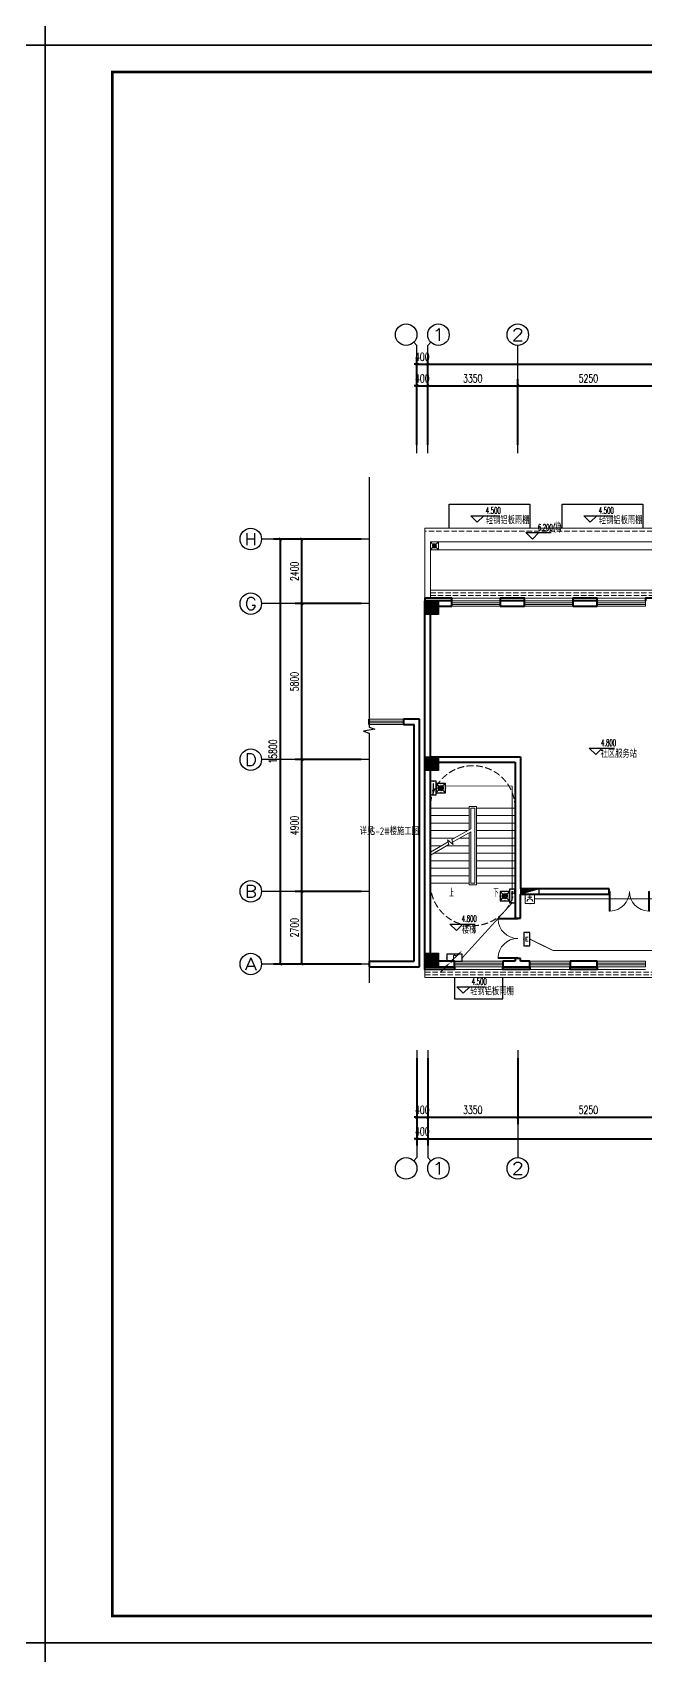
# Model space of a CAD drawing. Extents: x 491024 to 1725648, y 860327 to 1705161.
# Drawn here: x 744838 to 767631, y 1052444 to 1112794 of the extents above; entities that cross this region are included whole.
import ezdxf
from ezdxf.enums import TextEntityAlignment as Align

# ---------------------------------------------------------------- set-up
doc = ezdxf.new("R2010")
doc.units = 0
doc.header["$LTSCALE"] = 1000
doc.header["$MEASUREMENT"] = 0
doc.linetypes.add('__DASH', pattern=[0.35, 0.25, -0.1])
doc.linetypes.add('DASH', pattern=[0.35, 0.25, -0.1])
doc.layers.get('Defpoints').update_dxf_attribs({"color": 8})
for name, color, linetype in [('A-DI-S(箭头)', 8, 'Continuous'), ('AXIS', 8, 'Continuous'), ('AXIS_TEXT', 8, 'Continuous'), ('C-AXIS(轴号)', 8, 'Continuous'), ('C-AXIS-T(字)', 8, 'Continuous'), ('DIM_ELEV', 8, 'Continuous'), ('DIM_SYMB', 8, 'Continuous'), ('EQUIP-照明', 3, 'Continuous'), ('EQUIP_消火栓', 7, 'Continuous'), ('LWIRE', 4, 'Continuous'), ('PUB_TEXT', 8, 'Continuous'), ('S-COLU-HATCH', 8, 'Continuous'), ('S-COLU-LINE1', 8, 'Continuous'), ('WIRE-应急', 1, 'DASH'), ('图框', 140, 'Continuous'), ('立面', 8, 'Continuous')]:
    doc.layers.add(name, color=color, linetype=linetype)
for name, color, linetype, lineweight in [('EQUIP-消防', 3, 'Continuous', 18), ('LVTRY', 8, 'Continuous', 13), ('STAIR', 8, 'Continuous', 18), ('WALL', 8, 'Continuous', 40), ('WINDOW', 8, 'Continuous', 15), ('ZC', 6, 'Continuous', 40), ('平面-分水线', 8, 'Continuous', 15), ('平面-排水沟', 8, 'Continuous', 15), ('平面-看线', 8, 'Continuous', 15)]:
    doc.layers.add(name, color=color, linetype=linetype, lineweight=lineweight)
doc.styles.add('_TCH_AXIS', font='COMPLEX', dxfattribs={"bigfont": 'GBCBIG'})
doc.styles.add('_TCH_DIM', font='SIMPLEX.shx', dxfattribs={"width": 0.7, "bigfont": 'GBCBIG.shx'})
doc.styles.add('_TCH_DIM_T3', font='SIMPLEX', dxfattribs={"width": 0.705882, "bigfont": 'GBCBIG'})
doc.styles.add('_TEL_DIM', font='SIMPLEX', dxfattribs={"width": 0.8, "height": 3.5, "bigfont": 'HZTXT'})
doc.styles.add('COMPLEX', font='COMPLEX')
doc.styles.get("Standard").update_dxf_attribs({"font": 'gbenor.shx', "bigfont": 'gbcbig.shx'})
doc.dimstyles.new('_TCH_ARCH&&100', dxfattribs={"dimtxt": 297.5, "dimasz": 100, "dimexe": 250, "dimexo": 300, "dimgap": 126.25, "dimtad": 1, "dimdec": 0, "dimzin": 0, "dimdsep": 46, "dimtxsty": '_TCH_DIM_T3', "dimblk": 'ARCHTICK', "dimcen": 0.09, "dimclrt": 7, "dimazin": 2, "dimtfac": 1, "dimtdec": 0, "dimtix": 1, "dimtmove": 2, "dimatfit": 3, "dimfxl": 1, "dimtolj": 1, "dimtzin": 0, "dimarcsym": 0})

# ---------------------------------------------------------------- blocks, each defined once
blk = doc.blocks.new('$lvtry$00000171')
for p, q in [((-74, 11), (-11, 74)), ((-70, -27), (27, 70)), ((-53, -53), (53, 53)), ((-27, -70), (70, 27)), ((11, -74), (74, -11))]:
    blk.add_line(p, q)
blk.add_circle((0, 0), 75)
blk.add_point((0, 0))
blk = doc.blocks.new('R5T6Y7TRF')
at = {"layer": '平面-分水线', "elevation": -134}
blk.add_lwpolyline([(392485, -26438), (392785, -26438), (392785, -26738), (392485, -26738)], close=True, dxfattribs=at)
for points in [[(392485, -26438), (392582, -26534)], [(392688, -26534), (392785, -26438)], [(392485, -26738), (392593, -26629)], [(392676, -26629), (392785, -26738)]]:
    blk.add_lwpolyline(points, dxfattribs=at)
at = {"layer": 'LVTRY'}
blk.add_blockref('$lvtry$00000171', (392635, -26588, -134), dxfattribs=at)
blk = doc.blocks.new('rewerwer')
at = {"layer": 'S-COLU-HATCH'}
h = blk.add_hatch(color=256, dxfattribs=at)
h.dxf.hatch_style = 1
h.paths.add_polyline_path([(1293088, 1151056), (1293588, 1151056), (1293588, 1150556), (1293088, 1150556)])
h = blk.add_hatch(color=256, dxfattribs=at)
h.dxf.hatch_style = 1
h.paths.add_polyline_path([(1293088, 1145256), (1293588, 1145256), (1293588, 1144756), (1293088, 1144756)])
h = blk.add_hatch(color=256, dxfattribs=at)
h.dxf.hatch_style = 1
h.paths.add_polyline_path([(1293088, 1137956), (1293588, 1137956), (1293588, 1137456), (1293088, 1137456)])
at = {"layer": 'S-COLU-LINE1'}
for points in [[(1293088, 1151056), (1293588, 1151056), (1293588, 1150556), (1293088, 1150556)], [(1293088, 1145256), (1293588, 1145256), (1293588, 1144756), (1293088, 1144756)], [(1293088, 1137956), (1293588, 1137956), (1293588, 1137456), (1293088, 1137456)]]:
    blk.add_lwpolyline(points, close=True, dxfattribs=at)
blk = doc.blocks.new('_ArchTick')
at = {"color": 0, "linetype": 'ByBlock', "const_width": 0.4}
blk.add_lwpolyline([(-0.5, -0.5), (0.5, 0.5)], dxfattribs=at)
blk = doc.blocks.new('*D275')
at = {"layer": 'AXIS', "color": 0, "lineweight": -2, "transparency": 16777216}
for p, q in [((1290711, 1076148), (1287461, 1076148)), ((1287711, 1060348), (1287711, 1076148)), ((1290711, 1060348), (1287461, 1060348))]:
    blk.add_line(p, q, dxfattribs=at)
at = {"layer": 'Defpoints', "color": 0, "transparency": 16777216}
for p in [(1287711, 1076148), (1291011, 1076148), (1291011, 1060348)]:
    blk.add_point(p, dxfattribs=at)
at = {"layer": 'AXIS', "color": 0, "lineweight": -2, "transparency": 16777216, "xscale": 100, "yscale": 100, "zscale": 100}
for p, rotation in [((1287711, 1076148), 90), ((1287711, 1060348), 270)]:
    blk.add_blockref('_ArchTick', p, dxfattribs=dict(at, rotation=rotation))
at = {"layer": 'AXIS', "color": 7, "transparency": 16777216, "insert": (1287436, 1068248), "char_height": 297.5, "attachment_point": 5, "rotation": 90, "style": '_TCH_DIM_T3'}
blk.add_mtext('\\A1;15800', dxfattribs=at)
blk = doc.blocks.new('*D276')
at = {"layer": 'AXIS', "color": 0, "lineweight": -2, "transparency": 16777216}
for p, q in [((1290711, 1076148), (1288261, 1076148)), ((1288511, 1073748), (1288511, 1076148)), ((1290711, 1073748), (1288261, 1073748))]:
    blk.add_line(p, q, dxfattribs=at)
at = {"layer": 'Defpoints', "color": 0, "transparency": 16777216}
for p in [(1288511, 1076148), (1291011, 1076148), (1291011, 1073748)]:
    blk.add_point(p, dxfattribs=at)
at = {"layer": 'AXIS', "color": 0, "lineweight": -2, "transparency": 16777216, "xscale": 100, "yscale": 100, "zscale": 100}
for p, rotation in [((1288511, 1076148), 90), ((1288511, 1073748), 270)]:
    blk.add_blockref('_ArchTick', p, dxfattribs=dict(at, rotation=rotation))
at = {"layer": 'AXIS', "color": 7, "transparency": 16777216, "insert": (1288236, 1074948), "char_height": 297.5, "attachment_point": 5, "rotation": 90, "style": '_TCH_DIM_T3'}
blk.add_mtext('\\A1;2400', dxfattribs=at)
blk = doc.blocks.new('*D277')
at = {"layer": 'AXIS', "color": 0, "lineweight": -2, "transparency": 16777216}
for p, q in [((1290711, 1073748), (1288261, 1073748)), ((1288511, 1067948), (1288511, 1073748)), ((1290711, 1067948), (1288261, 1067948))]:
    blk.add_line(p, q, dxfattribs=at)
at = {"layer": 'Defpoints', "color": 0, "transparency": 16777216}
for p in [(1288511, 1073748), (1291011, 1073748), (1291011, 1067948)]:
    blk.add_point(p, dxfattribs=at)
at = {"layer": 'AXIS', "color": 0, "lineweight": -2, "transparency": 16777216, "xscale": 100, "yscale": 100, "zscale": 100}
for p, rotation in [((1288511, 1073748), 90), ((1288511, 1067948), 270)]:
    blk.add_blockref('_ArchTick', p, dxfattribs=dict(at, rotation=rotation))
at = {"layer": 'AXIS', "color": 7, "transparency": 16777216, "insert": (1288236, 1070848), "char_height": 297.5, "attachment_point": 5, "rotation": 90, "style": '_TCH_DIM_T3'}
blk.add_mtext('\\A1;5800', dxfattribs=at)
blk = doc.blocks.new('*D278')
at = {"layer": 'AXIS', "color": 0, "lineweight": -2, "transparency": 16777216}
for p, q in [((1290711, 1067948), (1288261, 1067948)), ((1288511, 1063048), (1288511, 1067948)), ((1290711, 1063048), (1288261, 1063048))]:
    blk.add_line(p, q, dxfattribs=at)
at = {"layer": 'Defpoints', "color": 0, "transparency": 16777216}
for p in [(1288511, 1067948), (1291011, 1067948), (1291011, 1063048)]:
    blk.add_point(p, dxfattribs=at)
at = {"layer": 'AXIS', "color": 0, "lineweight": -2, "transparency": 16777216, "xscale": 100, "yscale": 100, "zscale": 100}
for p, rotation in [((1288511, 1067948), 90), ((1288511, 1063048), 270)]:
    blk.add_blockref('_ArchTick', p, dxfattribs=dict(at, rotation=rotation))
at = {"layer": 'AXIS', "color": 7, "transparency": 16777216, "insert": (1288236, 1065498), "char_height": 297.5, "attachment_point": 5, "rotation": 90, "style": '_TCH_DIM_T3'}
blk.add_mtext('\\A1;4900', dxfattribs=at)
blk = doc.blocks.new('*D279')
at = {"layer": 'AXIS', "color": 0, "lineweight": -2, "transparency": 16777216}
for p, q in [((1290711, 1063048), (1288261, 1063048)), ((1288511, 1060348), (1288511, 1063048)), ((1290711, 1060348), (1288261, 1060348))]:
    blk.add_line(p, q, dxfattribs=at)
at = {"layer": 'Defpoints', "color": 0, "transparency": 16777216}
for p in [(1288511, 1063048), (1291011, 1063048), (1291011, 1060348)]:
    blk.add_point(p, dxfattribs=at)
at = {"layer": 'AXIS', "color": 0, "lineweight": -2, "transparency": 16777216, "xscale": 100, "yscale": 100, "zscale": 100}
for p, rotation in [((1288511, 1063048), 90), ((1288511, 1060348), 270)]:
    blk.add_blockref('_ArchTick', p, dxfattribs=dict(at, rotation=rotation))
at = {"layer": 'AXIS', "color": 7, "transparency": 16777216, "insert": (1288236, 1061698), "char_height": 297.5, "attachment_point": 5, "rotation": 90, "style": '_TCH_DIM_T3'}
blk.add_mtext('\\A1;2700', dxfattribs=at)
blk = doc.blocks.new('*D280')
at = {"layer": 'AXIS', "color": 0, "lineweight": -2, "transparency": 16777216}
for p, q in [((1293188, 1056848), (1293188, 1053598)), ((1365088, 1056848), (1365088, 1053598)), ((1293188, 1053848), (1365088, 1053848))]:
    blk.add_line(p, q, dxfattribs=at)
at = {"layer": 'Defpoints', "color": 0, "transparency": 16777216}
for p in [(1293188, 1057148), (1365088, 1057148), (1365088, 1053848)]:
    blk.add_point(p, dxfattribs=at)
at = {"layer": 'AXIS', "color": 0, "lineweight": -2, "transparency": 16777216, "xscale": 100, "yscale": 100, "zscale": 100, "rotation": 180}
blk.add_blockref('_ArchTick', (1293188, 1053848), dxfattribs=at)
at = {"layer": 'AXIS', "color": 0, "lineweight": -2, "transparency": 16777216, "xscale": 100, "yscale": 100, "zscale": 100}
blk.add_blockref('_ArchTick', (1365088, 1053848), dxfattribs=at)
at = {"layer": 'AXIS', "color": 7, "transparency": 16777216, "insert": (1329138, 1054123), "char_height": 297.5, "attachment_point": 5, "style": '_TCH_DIM_T3'}
blk.add_mtext('\\A1;71900', dxfattribs=at)
blk = doc.blocks.new('*D281')
at = {"layer": 'AXIS', "color": 0, "lineweight": -2, "transparency": 16777216}
for p, q in [((1292788, 1056848), (1292788, 1053598)), ((1293188, 1056848), (1293188, 1053598)), ((1292788, 1053848), (1292688, 1053848)), ((1292788, 1053848), (1293188, 1053848)), ((1293188, 1053848), (1293288, 1053848))]:
    blk.add_line(p, q, dxfattribs=at)
at = {"layer": 'Defpoints', "color": 0, "transparency": 16777216}
for p in [(1292788, 1057148), (1293188, 1057148), (1293188, 1053848)]:
    blk.add_point(p, dxfattribs=at)
at = {"layer": 'AXIS', "color": 0, "lineweight": -2, "transparency": 16777216, "xscale": 100, "yscale": 100, "zscale": 100}
blk.add_blockref('_ArchTick', (1292788, 1053848), dxfattribs=at)
at = {"layer": 'AXIS', "color": 0, "lineweight": -2, "transparency": 16777216, "xscale": 100, "yscale": 100, "zscale": 100, "rotation": 180}
blk.add_blockref('_ArchTick', (1293188, 1053848), dxfattribs=at)
at = {"layer": 'AXIS', "color": 7, "transparency": 16777216, "insert": (1292988, 1054123), "char_height": 297.5, "attachment_point": 5, "style": '_TCH_DIM_T3'}
blk.add_mtext('\\A1;400', dxfattribs=at)
blk = doc.blocks.new('*D282')
at = {"layer": 'AXIS', "color": 0, "lineweight": -2, "transparency": 16777216}
for p, q in [((1292788, 1056848), (1292788, 1054398)), ((1293188, 1056848), (1293188, 1054398)), ((1292788, 1054648), (1292688, 1054648)), ((1292788, 1054648), (1293188, 1054648)), ((1293188, 1054648), (1293288, 1054648))]:
    blk.add_line(p, q, dxfattribs=at)
at = {"layer": 'Defpoints', "color": 0, "transparency": 16777216}
for p in [(1292788, 1057148), (1293188, 1057148), (1293188, 1054648)]:
    blk.add_point(p, dxfattribs=at)
at = {"layer": 'AXIS', "color": 0, "lineweight": -2, "transparency": 16777216, "xscale": 100, "yscale": 100, "zscale": 100}
blk.add_blockref('_ArchTick', (1292788, 1054648), dxfattribs=at)
at = {"layer": 'AXIS', "color": 0, "lineweight": -2, "transparency": 16777216, "xscale": 100, "yscale": 100, "zscale": 100, "rotation": 180}
blk.add_blockref('_ArchTick', (1293188, 1054648), dxfattribs=at)
at = {"layer": 'AXIS', "color": 7, "transparency": 16777216, "insert": (1292988, 1054923), "char_height": 297.5, "attachment_point": 5, "style": '_TCH_DIM_T3'}
blk.add_mtext('\\A1;400', dxfattribs=at)
blk = doc.blocks.new('*D283')
at = {"layer": 'AXIS', "color": 0, "lineweight": -2, "transparency": 16777216}
for p, q in [((1293188, 1056848), (1293188, 1054398)), ((1296538, 1056848), (1296538, 1054398)), ((1293188, 1054648), (1296538, 1054648))]:
    blk.add_line(p, q, dxfattribs=at)
at = {"layer": 'Defpoints', "color": 0, "transparency": 16777216}
for p in [(1293188, 1057148), (1296538, 1057148), (1296538, 1054648)]:
    blk.add_point(p, dxfattribs=at)
at = {"layer": 'AXIS', "color": 0, "lineweight": -2, "transparency": 16777216, "xscale": 100, "yscale": 100, "zscale": 100, "rotation": 180}
blk.add_blockref('_ArchTick', (1293188, 1054648), dxfattribs=at)
at = {"layer": 'AXIS', "color": 0, "lineweight": -2, "transparency": 16777216, "xscale": 100, "yscale": 100, "zscale": 100}
blk.add_blockref('_ArchTick', (1296538, 1054648), dxfattribs=at)
at = {"layer": 'AXIS', "color": 7, "transparency": 16777216, "insert": (1294863, 1054923), "char_height": 297.5, "attachment_point": 5, "style": '_TCH_DIM_T3'}
blk.add_mtext('\\A1;3350', dxfattribs=at)
blk = doc.blocks.new('*D284')
at = {"layer": 'AXIS', "color": 0, "lineweight": -2, "transparency": 16777216}
for p, q in [((1296538, 1056848), (1296538, 1054398)), ((1301788, 1056848), (1301788, 1054398)), ((1296538, 1054648), (1301788, 1054648))]:
    blk.add_line(p, q, dxfattribs=at)
at = {"layer": 'Defpoints', "color": 0, "transparency": 16777216}
for p in [(1296538, 1057148), (1301788, 1057148), (1301788, 1054648)]:
    blk.add_point(p, dxfattribs=at)
at = {"layer": 'AXIS', "color": 0, "lineweight": -2, "transparency": 16777216, "xscale": 100, "yscale": 100, "zscale": 100, "rotation": 180}
blk.add_blockref('_ArchTick', (1296538, 1054648), dxfattribs=at)
at = {"layer": 'AXIS', "color": 0, "lineweight": -2, "transparency": 16777216, "xscale": 100, "yscale": 100, "zscale": 100}
blk.add_blockref('_ArchTick', (1301788, 1054648), dxfattribs=at)
at = {"layer": 'AXIS', "color": 7, "transparency": 16777216, "insert": (1299163, 1054923), "char_height": 297.5, "attachment_point": 5, "style": '_TCH_DIM_T3'}
blk.add_mtext('\\A1;5250', dxfattribs=at)
blk = doc.blocks.new('*D293')
at = {"layer": 'AXIS', "color": 0, "lineweight": -2, "transparency": 16777216}
for p, q in [((1293188, 1079648), (1293188, 1082898)), ((1365088, 1079648), (1365088, 1082898)), ((1293188, 1082648), (1365088, 1082648))]:
    blk.add_line(p, q, dxfattribs=at)
at = {"layer": 'Defpoints', "color": 0, "transparency": 16777216}
for p in [(1365088, 1082648), (1293188, 1079348), (1365088, 1079348)]:
    blk.add_point(p, dxfattribs=at)
at = {"layer": 'AXIS', "color": 0, "lineweight": -2, "transparency": 16777216, "xscale": 100, "yscale": 100, "zscale": 100, "rotation": 180}
blk.add_blockref('_ArchTick', (1293188, 1082648), dxfattribs=at)
at = {"layer": 'AXIS', "color": 0, "lineweight": -2, "transparency": 16777216, "xscale": 100, "yscale": 100, "zscale": 100}
blk.add_blockref('_ArchTick', (1365088, 1082648), dxfattribs=at)
at = {"layer": 'AXIS', "color": 7, "transparency": 16777216, "insert": (1329138, 1082923), "char_height": 297.5, "attachment_point": 5, "style": '_TCH_DIM_T3'}
blk.add_mtext('\\A1;71900', dxfattribs=at)
blk = doc.blocks.new('*D294')
at = {"layer": 'AXIS', "color": 0, "lineweight": -2, "transparency": 16777216}
for p, q in [((1292788, 1079648), (1292788, 1082898)), ((1293188, 1079648), (1293188, 1082898)), ((1292788, 1082648), (1292688, 1082648)), ((1292788, 1082648), (1293188, 1082648)), ((1293188, 1082648), (1293288, 1082648))]:
    blk.add_line(p, q, dxfattribs=at)
at = {"layer": 'Defpoints', "color": 0, "transparency": 16777216}
for p in [(1293188, 1082648), (1292788, 1079348), (1293188, 1079348)]:
    blk.add_point(p, dxfattribs=at)
at = {"layer": 'AXIS', "color": 0, "lineweight": -2, "transparency": 16777216, "xscale": 100, "yscale": 100, "zscale": 100}
blk.add_blockref('_ArchTick', (1292788, 1082648), dxfattribs=at)
at = {"layer": 'AXIS', "color": 0, "lineweight": -2, "transparency": 16777216, "xscale": 100, "yscale": 100, "zscale": 100, "rotation": 180}
blk.add_blockref('_ArchTick', (1293188, 1082648), dxfattribs=at)
at = {"layer": 'AXIS', "color": 7, "transparency": 16777216, "insert": (1292988, 1082923), "char_height": 297.5, "attachment_point": 5, "style": '_TCH_DIM_T3'}
blk.add_mtext('\\A1;400', dxfattribs=at)
blk = doc.blocks.new('*D295')
at = {"layer": 'AXIS', "color": 0, "lineweight": -2, "transparency": 16777216}
for p, q in [((1292788, 1079648), (1292788, 1082098)), ((1293188, 1079648), (1293188, 1082098)), ((1292788, 1081848), (1292688, 1081848)), ((1292788, 1081848), (1293188, 1081848)), ((1293188, 1081848), (1293288, 1081848))]:
    blk.add_line(p, q, dxfattribs=at)
at = {"layer": 'Defpoints', "color": 0, "transparency": 16777216}
for p in [(1293188, 1081848), (1292788, 1079348), (1293188, 1079348)]:
    blk.add_point(p, dxfattribs=at)
at = {"layer": 'AXIS', "color": 0, "lineweight": -2, "transparency": 16777216, "xscale": 100, "yscale": 100, "zscale": 100}
blk.add_blockref('_ArchTick', (1292788, 1081848), dxfattribs=at)
at = {"layer": 'AXIS', "color": 0, "lineweight": -2, "transparency": 16777216, "xscale": 100, "yscale": 100, "zscale": 100, "rotation": 180}
blk.add_blockref('_ArchTick', (1293188, 1081848), dxfattribs=at)
at = {"layer": 'AXIS', "color": 7, "transparency": 16777216, "insert": (1292988, 1082123), "char_height": 297.5, "attachment_point": 5, "style": '_TCH_DIM_T3'}
blk.add_mtext('\\A1;400', dxfattribs=at)
blk = doc.blocks.new('*D296')
at = {"layer": 'AXIS', "color": 0, "lineweight": -2, "transparency": 16777216}
for p, q in [((1293188, 1079648), (1293188, 1082098)), ((1296538, 1079648), (1296538, 1082098)), ((1293188, 1081848), (1296538, 1081848))]:
    blk.add_line(p, q, dxfattribs=at)
at = {"layer": 'Defpoints', "color": 0, "transparency": 16777216}
for p in [(1296538, 1081848), (1293188, 1079348), (1296538, 1079348)]:
    blk.add_point(p, dxfattribs=at)
at = {"layer": 'AXIS', "color": 0, "lineweight": -2, "transparency": 16777216, "xscale": 100, "yscale": 100, "zscale": 100, "rotation": 180}
blk.add_blockref('_ArchTick', (1293188, 1081848), dxfattribs=at)
at = {"layer": 'AXIS', "color": 0, "lineweight": -2, "transparency": 16777216, "xscale": 100, "yscale": 100, "zscale": 100}
blk.add_blockref('_ArchTick', (1296538, 1081848), dxfattribs=at)
at = {"layer": 'AXIS', "color": 7, "transparency": 16777216, "insert": (1294863, 1082123), "char_height": 297.5, "attachment_point": 5, "style": '_TCH_DIM_T3'}
blk.add_mtext('\\A1;3350', dxfattribs=at)
blk = doc.blocks.new('*D297')
at = {"layer": 'AXIS', "color": 0, "lineweight": -2, "transparency": 16777216}
for p, q in [((1296538, 1079648), (1296538, 1082098)), ((1301788, 1079648), (1301788, 1082098)), ((1296538, 1081848), (1301788, 1081848))]:
    blk.add_line(p, q, dxfattribs=at)
at = {"layer": 'Defpoints', "color": 0, "transparency": 16777216}
for p in [(1301788, 1081848), (1296538, 1079348), (1301788, 1079348)]:
    blk.add_point(p, dxfattribs=at)
at = {"layer": 'AXIS', "color": 0, "lineweight": -2, "transparency": 16777216, "xscale": 100, "yscale": 100, "zscale": 100, "rotation": 180}
blk.add_blockref('_ArchTick', (1296538, 1081848), dxfattribs=at)
at = {"layer": 'AXIS', "color": 0, "lineweight": -2, "transparency": 16777216, "xscale": 100, "yscale": 100, "zscale": 100}
blk.add_blockref('_ArchTick', (1301788, 1081848), dxfattribs=at)
at = {"layer": 'AXIS', "color": 7, "transparency": 16777216, "insert": (1299163, 1082123), "char_height": 297.5, "attachment_point": 5, "style": '_TCH_DIM_T3'}
blk.add_mtext('\\A1;5250', dxfattribs=at)
blk = doc.blocks.new('$DorLib2D$00000002')
for p, q in [((-0.5, 0), (-0.5, 0.4875)), ((-0.475, 0.4875), (-0.5, 0.4875)), ((-0.475, 0), (-0.475, 0.4875)), ((0.475, 0), (0.475, 0.4875)), ((0.475, 0.4875), (0.5, 0.4875)), ((0.5, 0), (0.5, 0.4875)), ((-0.5, 0), (-0.475, 0)), ((0.5, 0), (0.475, 0))]:
    blk.add_line(p, q)
at = {"lineweight": 13}
for centre, start, end in [((-0.4875, 0), 0, 88.53072), ((0.4875, 0), 91.46928, 180)]:
    blk.add_arc(centre, 0.4875, start, end, dxfattribs=at)
blk = doc.blocks.new('$WINLIB2D$00000001')
at = {"color": 0}
for points in [[(-0.5, 0.5), (-0.5, -0.5)], [(-0.5, 0.5), (0.5, 0.5)], [(0.5, -0.5), (0.5, 0.5)], [(0.5, 0.167), (-0.5, 0.167)], [(0.5, -0.167), (-0.5, -0.167)], [(-0.5, -0.5), (0.5, -0.5)]]:
    blk.add_lwpolyline(points, dxfattribs=at)
blk = doc.blocks.new('_AXISO')
blk.add_circle((0, 0), 0.5)
at = {"layer": 'AXIS_TEXT', "style": 'COMPLEX', "width": 1.041667}
blk.add_attdef('A', text='', height=0.56, dxfattribs=at).set_placement((-0.25, -0.28), (0.25, -0.28), align=Align.FIT)
blk = doc.blocks.new('$equip$00002656')
for p, q in [((-0.5, 1), (-0.5, 0)), ((0.5, 1), (-0.5, 1)), ((-0.5, 0), (0.5, 0)), ((-0.22, 0.33), (0.22, 0.33)), ((0, 0.5), (0, 0.15)), ((0.5, 0), (0.5, 1))]:
    blk.add_line(p, q)
at = {"const_width": 0.04}
blk.add_lwpolyline([(-0.5, 1), (0.5, 1), (0.5, 0), (-0.5, 0), (-0.5, 1), (0.5, 1)], dxfattribs=at)
blk.add_arc((0, 0.8), 0.3, 180, 0)
for p in [(-0.5, 0.5), (0, 1), (0, 0), (0.5, 0.5)]:
    blk.add_point(p)
at = {"color": 7, "flags": 1}
for tag, height, p in [('A', 0.00002, (0, 0)), ('B', 0.4, (0.76, 0.29))]:
    blk.add_attdef(tag, text='', height=height, dxfattribs=at).set_placement(p, align=Align.MIDDLE_CENTER)
blk = doc.blocks.new('$equip$00002534')
for p, q in [((-0.72, 0.66), (-0.72, 0)), ((0.72, 0.66), (-0.72, 0.66)), ((-0.72, 0), (0.72, 0)), ((0.72, 0), (0.72, 0.66))]:
    blk.add_line(p, q)
at = {"const_width": 0.04}
blk.add_lwpolyline([(-0.72, 0.66), (-0.72, 0), (0.72, 0), (0.72, 0.66), (-0.72, 0.66), (-0.72, 0)], dxfattribs=at)
for p in [(-0.72, 0.33), (0, 0.66), (0, 0), (0.72, 0.33)]:
    blk.add_point(p)
at = {"color": 7, "style": '_TEL_DIM'}
blk.add_attdef('$TEXT$', text='', height=0.4, dxfattribs=at).set_placement((0, 0.33), align=Align.MIDDLE_CENTER)
at = {"color": 7, "style": '_TEL_DIM', "flags": 1}
blk.add_attdef('A', text='', height=0.00002, dxfattribs=at).set_placement((0, 0), align=Align.MIDDLE_CENTER)
blk = doc.blocks.new('$equip$00002540')
blk.add_hatch(color=256).paths.add_polyline_path([(0.24, 0.37), (0.24, 0.23), (0.53, 0.3)])
for p, q in [((-0.72, 0.6), (-0.72, 0)), ((0.72, 0.6), (-0.72, 0.6)), ((-0.72, 0), (0.72, 0)), ((0.24, 0.37), (0.24, 0.23)), ((0.53, 0.3), (0.24, 0.37)), ((0.24, 0.23), (0.53, 0.3)), ((0.72, 0), (0.72, 0.6))]:
    blk.add_line(p, q)
at = {"color": 7}
blk.add_line((-0.48, 0.3), (0.48, 0.3), dxfattribs=at)
at = {"const_width": 0.04}
blk.add_lwpolyline([(-0.72, 0.6), (-0.72, 0), (0.72, 0), (0.72, 0.6), (-0.72, 0.6), (-0.72, 0)], dxfattribs=at)
for p in [(-0.72, 0.3), (0, 0.6), (0, 0), (0.72, 0.3)]:
    blk.add_point(p)
at = {"color": 7, "style": '_TEL_DIM', "flags": 1}
blk.add_attdef('A', text='', height=0.00002, dxfattribs=at).set_placement((0, 0), align=Align.MIDDLE_CENTER)
blk = doc.blocks.new('$equip$00002604')
blk.add_hatch(color=256).paths.add_polyline_path([(0.27, 0.5, 1), (-0.27, 0.5, 1)])
for p, q in [((-0.43, 0.93), (-0.19, 0.69)), ((-0.43, 0.07), (-0.19, 0.31)), ((0.19, 0.69), (0.43, 0.93)), ((0.19, 0.31), (0.43, 0.07))]:
    blk.add_line(p, q)
at = {"const_width": 0.04}
blk.add_lwpolyline([(-0.5, 1), (-0.5, 0), (0.5, 0), (0.5, 1), (-0.5, 1), (-0.5, 0)], dxfattribs=at)
blk.add_lwpolyline([(-0.5, 1), (-0.5, 0), (0.5, 0), (0.5, 1)], close=True)
blk.add_circle((0, 0.5), 0.275)
for p in [(-0.5, 0.5), (0, 1), (0, 0), (0.5, 0.5)]:
    blk.add_point(p)
at = {"color": 7, "style": '_TEL_DIM', "flags": 1}
blk.add_attdef('A', text='', height=0.000025, dxfattribs=at).set_placement((0, 0), align=Align.MIDDLE_CENTER)
blk = doc.blocks.new('$TelecSys$00000081')
for p, q in [((0.1, 0.1), (0.1, 0.1)), ((-1.15, -1.15), (-0.55, -0.55)), ((-0.1, -0.1), (-0.1, -0.1))]:
    blk.add_line(p, q)
at = {"const_width": 0.142}
blk.add_lwpolyline([(0.07, 0, 1), (-0.07, 0, 1)], format="xyb", close=True, dxfattribs=at)
blk.add_solid([(-0.62, -0.48), (-0.48, -0.62), (-0.1, -0.1)])
at = {"width": 0.8, "flags": 9}
blk.add_attdef('A', (0, 0), '', height=0.00002, rotation=180, dxfattribs=at)
blk = doc.blocks.new('$TelecSys$00000079')
for p, q in [((0.7, 0.7), (0, 0)), ((0.1, 0.1), (0.1, 0.1)), ((-0.1, -0.1), (-0.1, -0.1))]:
    blk.add_line(p, q)
at = {"const_width": 0.142}
blk.add_lwpolyline([(-0.07, 0, 1), (0.07, 0, 1)], format="xyb", close=True, dxfattribs=at)
blk.add_solid([(0.63, 0.77), (0.77, 0.63), (1.15, 1.15)])
at = {"width": 0.8, "flags": 9}
blk.add_attdef('A', (0, 0), '', height=0.00002, dxfattribs=at)
blk = doc.blocks.new('$TwtSys$00000434')
at = {"color": 252}
for p, q in [((-0.5, 0.5), (-0.5, -0.5)), ((-0.5, -0.5), (0.5, 0.5)), ((0.5, 0.5), (-0.5, 0.5)), ((0.5, -0.5), (0.5, 0.5)), ((-0.5, -0.5), (0.5, -0.5))]:
    blk.add_line(p, q, dxfattribs=at)
blk.add_solid([(0.5, -0.5), (0.5, 0.5), (-0.5, -0.5)], dxfattribs=at)
blk = doc.blocks.new('A$C49C85FA1')
at = {"layer": 'EQUIP_消火栓', "xscale": -700, "yscale": -200, "zscale": 700}
blk.add_blockref('$TwtSys$00000434', (-350, 100), dxfattribs=at)
blk = doc.blocks.new('ASDASDFSGH')
at = {"layer": 'A-DI-S(箭头)', "color": 8}
blk.add_lwpolyline([(1291011.4, 1078447.8), (1291011.4, 1069160.3), (1291221.4, 1069083.8), (1290801.4, 1069009.8), (1291011.4, 1068935.3), (1291011.4, 1059647.8)], dxfattribs=at)
at = {"layer": 'C-AXIS(轴号)', "color": 8}
for p, q in [((1292670.5, 1083464.9), (1292787.7, 1083347.8)), ((1292787.7, 1079347.8), (1292787.7, 1083347.8)), ((1293304.9, 1083464.9), (1293187.7, 1083347.8)), ((1293187.7, 1079347.8), (1293187.7, 1083347.8)), ((1296537.7, 1079347.8), (1296537.7, 1083347.8)), ((1291011.4, 1076147.8), (1287011.4, 1076147.8)), ((1291011.4, 1073747.8), (1287011.4, 1073747.8)), ((1291011.4, 1067947.8), (1287011.4, 1067947.8)), ((1291011.4, 1063047.8), (1287011.4, 1063047.8)), ((1291011.4, 1060347.8), (1287011.4, 1060347.8)), ((1292787.7, 1057147.8), (1292787.7, 1053147.8)), ((1293187.7, 1057147.8), (1293187.7, 1053147.8)), ((1296537.7, 1057147.8), (1296537.7, 1053147.8)), ((1292670.5, 1053030.6), (1292787.7, 1053147.8)), ((1293304.9, 1053030.6), (1293187.7, 1053147.8))]:
    blk.add_line(p, q, dxfattribs=at)
at = {"layer": 'DIM_ELEV', "color": 8}
for p, q in [((1295033.3, 1076773.2), (1294793.3, 1077013.2)), ((1294793.3, 1077013.2), (1295842.9, 1077013.2)), ((1295033.3, 1076773.2), (1295273.3, 1077013.2)), ((1299233.3, 1076773.2), (1298993.3, 1077013.2)), ((1298993.3, 1077013.2), (1300042.9, 1077013.2)), ((1299233.3, 1076773.2), (1299473.3, 1077013.2)), ((1297083.5, 1076147.8), (1296843.5, 1076387.8)), ((1296843.5, 1076387.8), (1297778.8, 1076387.8)), ((1297083.5, 1076147.8), (1297323.5, 1076387.8)), ((1299435.6, 1068133.7), (1299195.6, 1068373.7)), ((1299195.6, 1068373.7), (1300130.9, 1068373.7)), ((1299435.6, 1068133.7), (1299675.6, 1068373.7)), ((1294255.8, 1061595.1), (1294015.8, 1061835.1)), ((1294015.8, 1061835.1), (1294951.1, 1061835.1)), ((1294255.8, 1061595.1), (1294495.8, 1061835.1)), ((1294512.9, 1059257.9), (1294272.9, 1059497.9)), ((1294272.9, 1059497.9), (1295322.5, 1059497.9)), ((1294512.9, 1059257.9), (1294752.9, 1059497.9))]:
    blk.add_line(p, q, dxfattribs=at)
at = {"layer": 'DIM_SYMB', "color": 8}
for points in [[(1295687.7, 1063207.8, 0, 0, 0), (1295687.7, 1066997.8, 0, 0, 0), (1294037.7, 1066997.8, 0, 0, 0), (1294037.7, 1065267.8, 64, 0, 0), (1294037.7, 1065027.8, 0, 0, 0)], [(1294037.7, 1063207.8, 0, 0, 0), (1294037.7, 1064507.8, 64, 0, 0), (1294037.7, 1064747.8, 0, 0, 0)]]:
    blk.add_lwpolyline(points, format="xyseb", dxfattribs=at)
at = {"layer": 'STAIR', "color": 8}
for p, q in [((1296437.7, 1067847.8), (1293287.7, 1067847.8)), ((1293287.7, 1067847.8), (1293287.7, 1066147.8)), ((1296437.7, 1066147.8), (1296437.7, 1067847.8)), ((1293287.7, 1064512.5), (1293287.7, 1066147.8)), ((1293287.7, 1066147.8), (1294727.7, 1066147.8)), ((1293287.7, 1066147.8), (1294727.7, 1066147.8)), ((1293287.7, 1065867.8), (1294727.7, 1065867.8)), ((1294727.7, 1065343.9), (1294727.7, 1066207.8)), ((1294727.7, 1066207.8), (1294997.7, 1066207.8)), ((1294787.7, 1065378.5), (1294787.7, 1066147.8)), ((1294787.7, 1065378.5), (1294787.7, 1066147.8)), ((1294787.7, 1066147.8), (1294937.7, 1066147.8)), ((1294787.7, 1066147.8), (1294937.7, 1066147.8)), ((1294937.7, 1066147.8), (1294937.7, 1063347.8)), ((1294937.7, 1066147.8), (1294937.7, 1063347.8)), ((1294997.7, 1066207.8), (1294997.7, 1063287.8)), ((1296437.7, 1066147.8), (1294997.7, 1066147.8)), ((1294997.7, 1066147.8), (1296437.7, 1066147.8)), ((1296437.7, 1065867.8), (1294997.7, 1065867.8)), ((1296437.7, 1066147.8), (1296437.7, 1063347.8)), ((1293287.7, 1065587.8), (1294727.7, 1065587.8)), ((1293287.7, 1065307.8), (1294665.2, 1065307.8)), ((1294084.8, 1064972.7), (1294787.7, 1065378.5)), ((1294111.6, 1064872.7), (1294787.7, 1065263.1)), ((1294727.7, 1063287.8), (1294727.7, 1065228.4)), ((1294787.7, 1063347.8), (1294787.7, 1065263.1)), ((1294787.7, 1063347.8), (1294787.7, 1065263.1)), ((1296437.7, 1065587.8), (1294997.7, 1065587.8)), ((1296437.7, 1065307.8), (1294997.7, 1065307.8)), ((1293287.7, 1065027.8), (1294180.2, 1065027.8)), ((1293287.7, 1064512.5), (1293946.5, 1064892.9)), ((1293287.7, 1064397), (1293973.3, 1064792.9)), ((1293287.7, 1064747.8), (1293695.2, 1064747.8)), ((1293895.2, 1064747.8), (1294727.7, 1064747.8)), ((1293973.3, 1064792.9), (1293927.1, 1064965.2)), ((1293927.1, 1064965.2), (1294133.2, 1064792.3)), ((1294133.2, 1064792.3), (1294084.8, 1064972.7)), ((1294380.2, 1065027.8), (1294727.7, 1065027.8)), ((1296437.7, 1065027.8), (1294997.7, 1065027.8)), ((1296437.7, 1064747.8), (1294997.7, 1064747.8)), ((1293287.7, 1063347.8), (1293287.7, 1064397)), ((1293287.7, 1064187.8), (1294727.7, 1064187.8)), ((1293410.2, 1064467.8), (1294727.7, 1064467.8)), ((1296437.7, 1064467.8), (1294997.7, 1064467.8)), ((1296437.7, 1064187.8), (1294997.7, 1064187.8)), ((1293287.7, 1063907.8), (1294727.7, 1063907.8)), ((1293287.7, 1063627.8), (1294727.7, 1063627.8)), ((1296437.7, 1063907.8), (1294997.7, 1063907.8)), ((1296437.7, 1063627.8), (1294997.7, 1063627.8)), ((1293287.7, 1063347.8), (1294727.7, 1063347.8)), ((1294997.7, 1063287.8), (1294727.7, 1063287.8)), ((1294937.7, 1063347.8), (1294787.7, 1063347.8)), ((1294787.7, 1063347.8), (1294937.7, 1063347.8)), ((1296437.7, 1063347.8), (1294997.7, 1063347.8))]:
    blk.add_line(p, q, dxfattribs=at)
at = {"layer": 'STAIR', "color": 8, "linetype": '__DASH'}
for centre, start, end in [((1294862.7, 1066147.8), 360, 180.002436), ((1294862.7, 1063347.8), 180, 0)]:
    blk.add_arc(centre, 1575, start, end, dxfattribs=at)
at = {"layer": 'WALL', "color": 8}
for p, q in [((1293087.7, 1067947.8), (1293087.7, 1073847.8)), ((1294087.7, 1073847.8), (1293087.7, 1073847.8)), ((1293287.7, 1068047.8), (1293287.7, 1073647.8)), ((1293287.7, 1073647.8), (1294087.7, 1073647.8)), ((1294087.7, 1073647.8), (1294087.7, 1073847.8)), ((1296787.7, 1073847.8), (1295887.7, 1073847.8)), ((1295887.7, 1073847.8), (1295887.7, 1073647.8)), ((1295887.7, 1073647.8), (1296787.7, 1073647.8)), ((1296787.7, 1073647.8), (1296787.7, 1073847.8)), ((1299487.7, 1073847.8), (1298587.7, 1073847.8)), ((1298587.7, 1073847.8), (1298587.7, 1073647.8)), ((1298587.7, 1073647.8), (1299487.7, 1073647.8)), ((1299487.7, 1073647.8), (1299487.7, 1073847.8)), ((1291011.4, 1069247.8), (1291011.4, 1069447.8)), ((1292887.7, 1069447.8), (1292287.7, 1069447.8)), ((1292287.7, 1069447.8), (1292287.7, 1069247.8)), ((1292887.7, 1060247.8), (1292887.7, 1069447.8)), ((1292287.7, 1069247.8), (1292687.7, 1069247.8)), ((1292687.7, 1060447.8), (1292687.7, 1069247.8)), ((1293087.7, 1060247.8), (1293087.7, 1067947.8)), ((1293287.7, 1068047.8), (1296637.7, 1068047.8)), ((1293287.7, 1060447.8), (1293287.7, 1067847.8)), ((1293287.7, 1067847.8), (1296437.7, 1067847.8)), ((1296437.7, 1067847.8), (1296437.7, 1063047.8)), ((1296637.7, 1068047.8), (1296637.7, 1063147.8)), ((1296437.7, 1063047.8), (1296437.7, 1062047.8)), ((1299937.7, 1063147.8), (1296637.7, 1063147.8)), ((1296637.7, 1062947.8), (1299937.7, 1062947.8)), ((1296637.7, 1062047.8), (1296637.7, 1062947.8)), ((1299937.7, 1062947.8), (1299937.7, 1063147.8)), ((1296437.7, 1062047.8), (1296637.7, 1062047.8)), ((1291011.4, 1060447.8), (1292687.7, 1060447.8)), ((1291011.4, 1060447.8), (1291011.4, 1060247.8)), ((1294187.7, 1060447.8), (1293287.7, 1060447.8)), ((1294187.7, 1060247.8), (1294187.7, 1060447.8)), ((1296437.7, 1060447.8), (1295987.7, 1060447.8)), ((1295987.7, 1060447.8), (1295987.7, 1060247.8)), ((1296637.7, 1060547.8), (1296437.7, 1060547.8)), ((1296437.7, 1060547.8), (1296437.7, 1060447.8)), ((1296637.7, 1060447.8), (1296637.7, 1060547.8)), ((1296987.7, 1060447.8), (1296637.7, 1060447.8)), ((1296987.7, 1060247.8), (1296987.7, 1060447.8)), ((1299487.7, 1060447.8), (1298487.7, 1060447.8)), ((1298487.7, 1060447.8), (1298487.7, 1060247.8)), ((1299487.7, 1060247.8), (1299487.7, 1060447.8)), ((1291011.4, 1060247.8), (1292887.7, 1060247.8)), ((1293087.7, 1060247.8), (1294187.7, 1060247.8)), ((1295987.7, 1060247.8), (1296537.7, 1060247.8)), ((1296537.7, 1060247.8), (1296987.7, 1060247.8)), ((1298487.7, 1060247.8), (1299487.7, 1060247.8))]:
    blk.add_line(p, q, dxfattribs=at)
for points in [[(1294087.7, 1073847.8), (1294087.7, 1073947.8), (1293087.7, 1073947.8), (1293087.7, 1073847.8)], [(1296787.7, 1073847.8), (1296787.7, 1073947.8), (1295887.7, 1073947.8), (1295887.7, 1073847.8)], [(1299487.7, 1073847.8), (1299487.7, 1073947.8), (1298587.7, 1073947.8), (1298587.7, 1073847.8)], [(1302287.7, 1073847.8), (1302287.7, 1073947.8), (1301287.7, 1073947.8), (1301287.7, 1073847.8)], [(1294187.7, 1060247.8), (1294187.7, 1060147.8), (1293087.7, 1060147.8), (1293087.7, 1060247.8)], [(1296987.7, 1060247.8), (1296987.7, 1060147.8), (1295987.7, 1060147.8), (1295987.7, 1060247.8)], [(1299487.7, 1060247.8), (1299487.7, 1060147.8), (1298487.7, 1060147.8), (1298487.7, 1060247.8)]]:
    blk.add_lwpolyline(points, dxfattribs=at)
at = {"layer": '平面-排水沟', "color": 8}
blk.add_lwpolyline([(1293287.7, 1075747.8), (1327087.7, 1075747.8)], dxfattribs=at)
at = {"layer": '平面-看线', "color": 8}
for points in [[(1306687.7, 1076047.8), (1306687.7, 1076547.8), (1293087.7, 1076547.8), (1293087.7, 1073947.8)], [(1327087.7, 1073947.8), (1327087.7, 1076047.8), (1293287.7, 1076047.8), (1293287.7, 1073947.8)], [(1293287.7, 1074247.8), (1327087.7, 1074247.8)], [(1294087.7, 1073947.8), (1295887.7, 1073947.8)], [(1296787.7, 1073947.8), (1298587.7, 1073947.8)], [(1299487.7, 1073947.8), (1301287.7, 1073947.8)], [(1293087.7, 1060247.8), (1293087.7, 1059847.8), (1365587.7, 1059847.8), (1365587.7, 1070547.8), (1357887.7, 1070547.8), (1357887.7, 1072447.8), (1349137.7, 1072447.8)], [(1294187.7, 1060147.8), (1295987.7, 1060147.8)], [(1296987.7, 1060147.8), (1298487.7, 1060147.8)], [(1299487.7, 1060147.8), (1301287.7, 1060147.8)]]:
    blk.add_lwpolyline(points, dxfattribs=at)
at = {"layer": '平面-看线', "color": 8, "linetype": 'DASH', "ltscale": 0.8}
for points in [[(1306587.7, 1076047.8), (1306587.7, 1076447.8), (1293087.7, 1076447.8)], [(1293287.7, 1074147.8), (1327087.7, 1074147.8)], [(1293287.7, 1074047.8), (1327087.7, 1074047.8)], [(1293087.7, 1059947.8), (1365487.7, 1059947.8), (1365487.7, 1070447.8), (1357787.7, 1070447.8), (1357787.7, 1072347.8), (1349137.7, 1072347.8)], [(1293087.7, 1060047.8), (1365387.7, 1060047.8), (1365387.7, 1070347.8), (1357687.7, 1070347.8), (1357687.7, 1072247.8), (1349137.7, 1072247.8)]]:
    blk.add_lwpolyline(points, dxfattribs=at)
at = {"layer": '立面', "color": 8}
for points in [[(1293987.7, 1076547.8), (1293987.7, 1077447.8), (1296987.7, 1077447.8), (1296987.7, 1076547.8)], [(1298187.7, 1076547.8), (1298187.7, 1077447.8), (1301187.7, 1077447.8), (1301187.7, 1076547.8)], [(1294187.7, 1059847.8), (1294187.7, 1059047.8), (1295987.7, 1059047.8), (1295987.7, 1059847.8)]]:
    blk.add_lwpolyline(points, dxfattribs=at)
at = {"color": 8}
blk.add_blockref('R5T6Y7TRF', (900802.8, 1102485.4, 134.4), dxfattribs=at)
at = {"layer": 'C-AXIS(轴号)', "color": 8, "xscale": 800, "yscale": 800, "zscale": 800}
for p in [(1292387.7, 1083747.8), (1292387.7, 1052747.8)]:
    blk.add_blockref('_AXISO', p, dxfattribs=at)
at = {"layer": 'C-AXIS(轴号)', "color": 8}
ref = blk.add_blockref('_AXISO', (1293587.7, 1083747.8), dxfattribs=dict(at, xscale=800, yscale=800, zscale=800))
ref.add_attrib('A', '1', dxfattribs={"layer": 'C-AXIS-T(字)', "height": 452.5, "style": '_TCH_AXIS', "width": 2.333333}).set_placement((1293361.4, 1083521.5), (1293814, 1083521.5), align=Align.FIT)
ref = blk.add_blockref('_AXISO', (1296537.7, 1083747.8), dxfattribs=dict(at, xscale=800, yscale=800, zscale=800))
ref.add_attrib('A', '2', dxfattribs={"layer": 'C-AXIS-T(字)', "height": 452.5, "style": '_TCH_AXIS', "width": 1.5}).set_placement((1296311.4, 1083521.5), (1296764, 1083521.5), align=Align.FIT)
ref = blk.add_blockref('_AXISO', (1286611.4, 1076147.8), dxfattribs=dict(at, xscale=800, yscale=800, zscale=800))
ref.add_attrib('A', 'H', dxfattribs={"layer": 'C-AXIS-T(字)', "height": 452.5, "style": '_TCH_AXIS', "width": 1.05}).set_placement((1286385.1, 1075921.5), (1286837.6, 1075921.5), align=Align.FIT)
ref = blk.add_blockref('_AXISO', (1286611.4, 1073747.8), dxfattribs=dict(at, xscale=800, yscale=800, zscale=800))
ref.add_attrib('A', 'G', dxfattribs={"layer": 'C-AXIS-T(字)', "height": 452.5, "style": '_TCH_AXIS', "width": 1.166667}).set_placement((1286385.1, 1073521.5), (1286837.6, 1073521.5), align=Align.FIT)
ref = blk.add_blockref('_AXISO', (1286611.4, 1067947.8), dxfattribs=dict(at, xscale=800, yscale=800, zscale=800))
ref.add_attrib('A', 'D', dxfattribs={"layer": 'C-AXIS-T(字)', "height": 452.5, "style": '_TCH_AXIS', "width": 1.235294}).set_placement((1286385.1, 1067721.5), (1286837.6, 1067721.5), align=Align.FIT)
ref = blk.add_blockref('_AXISO', (1286611.4, 1063047.8), dxfattribs=dict(at, xscale=800, yscale=800, zscale=800))
ref.add_attrib('A', 'B', dxfattribs={"layer": 'C-AXIS-T(字)', "height": 452.5, "style": '_TCH_AXIS', "width": 1.235294}).set_placement((1286385.1, 1062821.5), (1286837.6, 1062821.5), align=Align.FIT)
ref = blk.add_blockref('_AXISO', (1286611.4, 1060347.8), dxfattribs=dict(at, xscale=800, yscale=800, zscale=800))
ref.add_attrib('A', 'A', dxfattribs={"layer": 'C-AXIS-T(字)', "height": 452.5, "style": '_TCH_AXIS', "width": 1.166667}).set_placement((1286385.1, 1060121.5), (1286837.6, 1060121.5), align=Align.FIT)
ref = blk.add_blockref('_AXISO', (1293587.7, 1052747.8), dxfattribs=dict(at, xscale=800, yscale=800, zscale=800))
ref.add_attrib('A', '1', dxfattribs={"layer": 'C-AXIS-T(字)', "height": 452.5, "style": '_TCH_AXIS', "width": 2.333333}).set_placement((1293361.4, 1052521.5), (1293814, 1052521.5), align=Align.FIT)
ref = blk.add_blockref('_AXISO', (1296537.7, 1052747.8), dxfattribs=dict(at, xscale=800, yscale=800, zscale=800))
ref.add_attrib('A', '2', dxfattribs={"layer": 'C-AXIS-T(字)', "height": 452.5, "style": '_TCH_AXIS', "width": 1.5}).set_placement((1296311.4, 1052521.5), (1296764, 1052521.5), align=Align.FIT)
at = {"layer": 'S-COLU-LINE1', "color": 8}
blk.add_blockref('rewerwer', (0, -77208.4), dxfattribs=at)
at = {"layer": 'WINDOW', "color": 8}
for name, p, xscale, yscale, zscale, rotation in [('$WINLIB2D$00000001', (1294987.7, 1073747.8), -1800, 200, -1800, 179.9999999999741), ('$WINLIB2D$00000001', (1297687.7, 1073747.8), -1800, 200, -1800, 179.9999999999741), ('$WINLIB2D$00000001', (1300387.7, 1073747.8), -1800, 200, -1800, 179.9999999999741), ('$DorLib2D$00000002', (1300687.7, 1063047.8), 1500, -1500, 1500, 359.9999999999947), ('$DorLib2D$00000002', (1296537.7, 1061297.8), 1500, -1500, 1500, 270.0000000000148), ('$WINLIB2D$00000001', (1295087.7, 1060347.8), 1800, 200, 1800, 180), ('$WINLIB2D$00000001', (1297737.7, 1060347.8), -1500, 200, -1500, 179.9999999999978), ('$WINLIB2D$00000001', (1300387.7, 1060347.8), 1800, 200, 1800, 179.9999999999978)]:
    blk.add_blockref(name, p, dxfattribs=dict(at, xscale=xscale, yscale=yscale, zscale=zscale, rotation=rotation))
at = {"layer": 'WINDOW', "color": 8, "xscale": 1276.32967607677, "yscale": -200, "zscale": 1276.32967607677}
blk.add_blockref('$WINLIB2D$00000001', (1291649.5, 1069347.8), dxfattribs=at)
at = {"layer": 'PUB_TEXT', "color": 8, "style": '_TCH_DIM'}
for s, height, width, p in [('4.500', 238, 0.494118, (1295348.5, 1077093.2)), ('4.500', 238, 0.494118, (1299548.5, 1077093.2)), ('6.200', 238, 0.494118, (1297284.4, 1076467.9)), ('(', 238, 0.494118, (1297858.8, 1076467.9)), ('结', 270.1, 0.7, (1297937.2, 1076467.9)), (')', 238, 0.494118, (1298074.8, 1076467.9)), ('4.800', 238, 0.494118, (1299636.5, 1068453.8)), ('上', 270.1, 0.7, (1293979.3, 1062847.7)), ('下', 270.1, 0.7, (1295634.5, 1062847.7)), ('4.800', 238, 0.494118, (1294456.7, 1061915.2)), ('4.500', 238, 0.494118, (1294828.1, 1059578))]:
    blk.add_text(s, height=height, dxfattribs=dict(at, width=width)).set_placement(p)
at = {"layer": 'PUB_TEXT', "color": 8}
for s, height, p in [('轻钢铝板雨棚', 270.07, (1295351.6, 1076707.6)), ('轻钢铝板雨棚', 270.07, (1299551.6, 1076707.6)), ('社区服务站', 270.07, (1299614.7, 1068022)), ('详见', 270.07, (1290660.9, 1065145.4)), ('S-2#', 280, (1291054.1, 1065145.4)), ('楼施工图', 270.07, (1291777.5, 1065145.4)), ('楼梯', 270.07, (1294458.6, 1061477.3)), ('1', 280, (1294851.8, 1061477.3)), ('轻钢铝板雨棚', 270.07, (1294767.5, 1059192.3))]:
    blk.add_text(s, height=height, dxfattribs=at).set_placement(p)
at = {"layer": 'AXIS', "color": 8}
for p1, p2, distance, picture, middle in [((1292787.7, 1079347.8), (1293187.7, 1079347.8), 3300, '*D294', (1292987.7, 1082922.8)), ((1293187.7, 1079347.8), (1365087.7, 1079347.8), 3300, '*D293', (1329137.7, 1082922.8)), ((1292787.7, 1079347.8), (1293187.7, 1079347.8), 2500, '*D295', (1292987.7, 1082122.8)), ((1293187.7, 1079347.8), (1296537.7, 1079347.8), 2500, '*D296', (1294862.7, 1082122.8)), ((1296537.7, 1079347.8), (1301787.7, 1079347.8), 2500, '*D297', (1299162.7, 1082122.8)), ((1291011.4, 1060347.8), (1291011.4, 1076147.8), 3300, '*D275', (1287436.4, 1068247.8)), ((1291011.4, 1073747.8), (1291011.4, 1076147.8), 2500, '*D276', (1288236.4, 1074947.8)), ((1291011.4, 1067947.8), (1291011.4, 1073747.8), 2500, '*D277', (1288236.4, 1070847.8)), ((1291011.4, 1063047.8), (1291011.4, 1067947.8), 2500, '*D278', (1288236.4, 1065497.8)), ((1291011.4, 1060347.8), (1291011.4, 1063047.8), 2500, '*D279', (1288236.4, 1061697.8)), ((1292787.7, 1057147.8), (1293187.7, 1057147.8), -3300, '*D281', (1292987.7, 1054122.8)), ((1292787.7, 1057147.8), (1293187.7, 1057147.8), -2500, '*D282', (1292987.7, 1054922.8)), ((1293187.7, 1057147.8), (1365087.7, 1057147.8), -3300, '*D280', (1329137.7, 1054122.8)), ((1293187.7, 1057147.8), (1296537.7, 1057147.8), -2500, '*D283', (1294862.7, 1054922.8)), ((1296537.7, 1057147.8), (1301787.7, 1057147.8), -2500, '*D284', (1299162.7, 1054922.8))]:
    dim = blk.add_aligned_dim(p1=p1, p2=p2, distance=distance, dimstyle='_TCH_ARCH&&100', dxfattribs=at)
    dim.commit()
    dim.dimension.update_dxf_attribs({"geometry": picture, "text_midpoint": middle})

msp = doc.modelspace()

# ---------------------------------------------------------------- linework, layer by layer
at = {"layer": 'WIRE-应急', "const_width": 35}
for points in [[(762676, 1084775.7), (760191, 1084775.7)], [(762676, 1080934.2), (762676, 1084775.7)], [(760819, 1078388.1), (762676, 1080430.2)], [(763506, 1080581.1), (770806, 1080581.1)], [(764187.3, 1078661.1), (763333.2, 1079080.2)], [(767897.6, 1078661.1), (764187.3, 1078661.1)]]:
    msp.add_lwpolyline(points, dxfattribs=at)
at = {"layer": '图框'}
for points in [[(640213, 1112318.7), (745313, 1112318.7), (745313, 1171718.7), (640213, 1171718.7)], [(745313, 1112318.7), (850413, 1112318.7), (850413, 1171718.7), (745313, 1171718.7)], [(640213, 1052918.7), (745313, 1052918.7), (745313, 1112318.7), (640213, 1112318.7)], [(745313, 1052918.7), (850413, 1052918.7), (850413, 1112318.7), (745313, 1112318.7)], [(640213, 993518.7), (745313, 993518.7), (745313, 1052918.7), (640213, 1052918.7)], [(745313, 993518.7), (850413, 993518.7), (850413, 1052918.7), (745313, 1052918.7)]]:
    msp.add_lwpolyline(points, close=True, dxfattribs=at)
at = {"layer": '图框', "const_width": 100}
msp.add_lwpolyline([(747813, 1053918.7), (849413, 1053918.7), (849413, 1111318.7), (747813, 1111318.7)], close=True, dxfattribs=at)

# ---------------------------------------------------------------- block references
at = {"layer": 'EQUIP-消防', "xscale": 350, "yscale": 350, "zscale": 350, "rotation": 180}
msp.add_blockref('$equip$00002656', (763331, 1080756.1), dxfattribs=at)
at = {"layer": 'EQUIP-照明', "xscale": 350, "yscale": 350, "zscale": 350}
for name, p, rotation in [('$equip$00002540', (759631, 1084697), 270), ('$equip$00002604', (759841, 1084697), 269.9999999999999), ('$equip$00002540', (762781, 1080682.2), 90), ('$equip$00002604', (762571, 1080682.2), 90)]:
    msp.add_blockref(name, p, dxfattribs=dict(at, rotation=rotation))
at = {"layer": 'EQUIP-照明'}
ref = msp.add_blockref('$equip$00002534', (763102.2, 1079080.2), dxfattribs=dict(at, xscale=350, yscale=350, zscale=350, rotation=270))
ref.add_attrib('$TEXT$', 'E', dxfattribs={"layer": '0', "color": 7, "height": 140, "style": '_TEL_DIM'}).set_placement((763217.7, 1079080.2), align=Align.MIDDLE_CENTER)
at = {"layer": 'EQUIP-照明', "xscale": 400, "yscale": 400, "zscale": 400}
msp.add_blockref('$equip$00002534', (760531, 1078256.1), dxfattribs=at).add_auto_attribs({'$TEXT$': 'F'})
at = {"layer": 'LWIRE', "xscale": 350, "yscale": 350, "zscale": 350}
for name in ['$TelecSys$00000079', '$TelecSys$00000081']:
    msp.add_blockref(name, (760408.4, 1078256.1), dxfattribs=at)
at = {"layer": 'WALL', "color": 252}
msp.add_blockref('ASDASDFSGH', (-533656.7, 17808.4), dxfattribs=at)
at = {"layer": 'ZC'}
msp.add_blockref('A$C49C85FA1', (763681, 1080756.1), dxfattribs=at)

doc.saveas('drawing.dxf')
